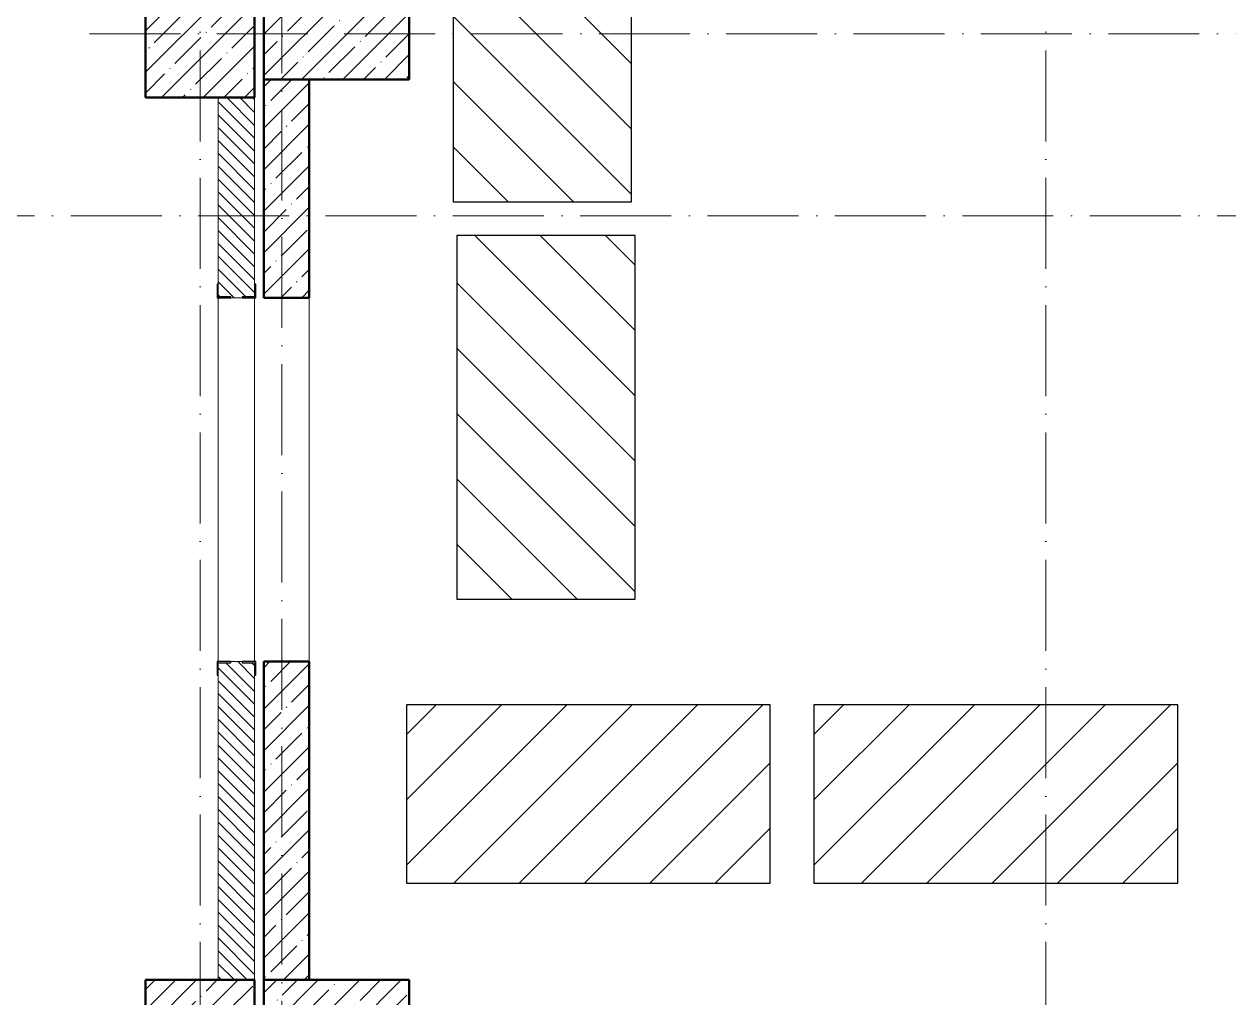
# Model space of a CAD drawing. Header units: millimetres. Extents: x -356862 to 418287, y 0 to 839748.
# Drawn here: x -127632 to -121010, y 529298 to 534651 of the extents above; entities that cross this region are included whole.
import ezdxf

# ---------------------------------------------------------------- set-up
doc = ezdxf.new("R2010")
doc.units = ezdxf.units.MM
doc.linetypes.add('50_200_ШТРИХ_1Т_ш5_п1_п1_', pattern=[700, 500, -100, 0, -100])
for name, color, linetype, lineweight in [('0) строит. леса', 20, 'Continuous', 30), ('A-GENM-____-MCUT', 7, 'Continuous', 25), ('A-GENM-____-OTLN-1', 7, 'Continuous', 25), ('A-WALL-____-MCUT', 7, 'Continuous', 13), ('A-WALL-____-MCUT-2', 7, 'Continuous', 50), ('A-WALL-____-OTLN', 7, 'Continuous', 9), ('A-WALL-____-PATT-1', 7, 'Continuous', 9), ('I-WALL-____-OTLN', 7, 'Continuous', 9), ('S-COLS-____-MCUT', 7, 'Continuous', 50), ('S-COLS-____-OTLN', 7, 'Continuous', 9), ('S-GRID-____-OTLN-1', 7, '50_200_ШТРИХ_1Т_ш5_п1_п1_', 9)]:
    doc.layers.add(name, color=color, linetype=linetype, lineweight=lineweight)

# ---------------------------------------------------------------- blocks, each defined once
blk = doc.blocks.new('BSC_Колонна _Прямоугольная - 500х800-V94-АР1_План отверстий 1 этажа в осях 1-64_Ю-ЯЯ')
at = {"layer": 'S-COLS-____-OTLN'}
h = blk.add_hatch(dxfattribs=at)
h.set_pattern_fill('FP_104', color=256, style=0, pattern_type=2)
h.set_pattern_definition([(315, (-75581.04, 50600), (114.04925, 114.04925), []), (315, (-75581.04, 50485.95), (114.04925, 114.04925), [201.613, -40.323, 3.353, -36.97])])
h.paths.add_polyline_path([(-250, -400), (250, -400), (250, 400), (-250, 400)], flags=0)
at = {"layer": 'S-COLS-____-MCUT'}
for p, q in [((250, 400), (-250, 400)), ((-250, 400), (-250, -400)), ((250, -400), (250, 400)), ((-250, -400), (250, -400))]:
    blk.add_line(p, q, dxfattribs=at)
blk = doc.blocks.new('BSC_Колонна _Прямоугольная - 500х800-V95-АР1_План отверстий 1 этажа в осях 1-64_Ю-ЯЯ')
at = {"layer": 'S-COLS-____-OTLN'}
h = blk.add_hatch(dxfattribs=at)
h.set_pattern_fill('FP_105', color=256, style=0, pattern_type=2)
h.set_pattern_definition([(315, (-70131.04, 50600), (114.04925, 114.04925), []), (315, (-70131.04, 50485.95), (114.04925, 114.04925), [201.613, -40.323, 3.353, -36.97])])
h.paths.add_polyline_path([(-250, -400), (250, -400), (250, 400), (-250, 400)], flags=0)
at = {"layer": 'S-COLS-____-MCUT'}
for p, q in [((250, 400), (-250, 400)), ((-250, 400), (-250, -400)), ((250, -400), (250, 400)), ((-250, -400), (250, -400))]:
    blk.add_line(p, q, dxfattribs=at)
blk = doc.blocks.new('BSC_Колонна _Прямоугольная - 600х600-V105-АР1_План отверстий 1 этажа в осях 1-64_Ю-ЯЯ')
at = {"layer": 'S-COLS-____-OTLN'}
h = blk.add_hatch(dxfattribs=at)
h.set_pattern_fill('FP_116', color=256, style=0, pattern_type=2)
h.set_pattern_definition([(45, (-49850, -75531.04), (-114.04925, 114.04925), []), (45, (-49735.95, -75531.04), (-114.04925, 114.04925), [201.613, -40.323, 3.353, -36.97])])
h.paths.add_polyline_path([(-300, -300), (300, -300), (300, 300), (-300, 300)], flags=0)
at = {"layer": 'S-COLS-____-MCUT'}
for p, q in [((300, 300), (-300, 300)), ((-300, 300), (-300, -300)), ((300, -300), (300, 300)), ((-300, -300), (300, -300))]:
    blk.add_line(p, q, dxfattribs=at)
blk = doc.blocks.new('BSC_Колонна _Прямоугольная - 600х600-V106-АР1_План отверстий 1 этажа в осях 1-64_Ю-ЯЯ')
at = {"layer": 'S-COLS-____-OTLN'}
h = blk.add_hatch(dxfattribs=at)
h.set_pattern_fill('FP_117', color=256, style=0, pattern_type=2)
h.set_pattern_definition([(45, (-49850, -70081.04), (-114.04925, 114.04925), []), (45, (-49735.95, -70081.04), (-114.04925, 114.04925), [201.613, -40.323, 3.353, -36.97])])
h.paths.add_polyline_path([(-300, -300), (300, -300), (300, 300), (-300, 300), (-300, 58.7)], flags=0)
at = {"layer": 'S-COLS-____-MCUT'}
for p, q in [((300, 300), (-300, 300)), ((-300, 300), (-300, -300)), ((300, -300), (300, 300)), ((-300, -300), (300, -300))]:
    blk.add_line(p, q, dxfattribs=at)
blk = doc.blocks.new('Фахверк_СКБ_Уголок - 200_4420-28235837-АР1_План отверстий 1 этажа в осях 1-64_Ю-ЯЯ')
at = {"layer": 'A-GENM-____-MCUT'}
for p, q in [((200, 156), (125, 156)), ((125, 156), (125, 81)), ((131, 81), (131, 150)), ((131, 150), (200, 150)), ((200, 150), (200, 156)), ((125, 81), (131, 81)), ((131, 19), (125, 19)), ((125, 19), (125, -56)), ((131, -50), (131, 19)), ((125, -56), (200, -56)), ((200, -50), (131, -50)), ((200, -56), (200, -50))]:
    blk.add_line(p, q, dxfattribs=at)
blk = doc.blocks.new('154_Стойка_СКБ_Уголок - СМ-2230_200-28216496-АР1_План отверстий 1 этажа в осях 1-64_Ю-ЯЯ')
at = {"layer": 'A-GENM-____-MCUT'}
for p, q in [((125, 156), (125, 81)), ((200, 156), (125, 156)), ((131, 81), (131, 150)), ((131, 150), (200, 150)), ((200, 150), (200, 156)), ((125, 81), (131, 81)), ((131, 19), (125, 19)), ((125, 19), (125, -56)), ((131, -50), (131, 19)), ((125, -56), (200, -56)), ((200, -50), (131, -50)), ((200, -56), (200, -50))]:
    blk.add_line(p, q, dxfattribs=at)

msp = doc.modelspace()

# ---------------------------------------------------------------- hatches: boundary and pattern name
at = {"layer": '0) строит. леса'}
h = msp.add_hatch(dxfattribs=at)
h.set_pattern_fill('ANSI31', color=256, scale=80, angle=-90)
h.set_pattern_definition([(315, (20744.53, 535234.26), (179.60512, 179.60512), [])])
h.paths.add_polyline_path([(-125273.9657, 535674.486), (-125273.9657, 533674.486), (-124293.9657, 533674.486), (-124293.9657, 535674.486)])
h = msp.add_hatch(dxfattribs=at)
h.set_pattern_fill('ANSI31', color=256, scale=80, angle=-90)
h.set_pattern_definition([(315, (20765.55, 533049.57), (179.60512, 179.60512), [])])
h.paths.add_polyline_path([(-125252.9484, 533489.8039), (-125252.9484, 531489.8039), (-124272.9484, 531489.8039), (-124272.9484, 533489.8039)])
h = msp.add_hatch(dxfattribs=at)
h.set_pattern_fill('ANSI31', color=256, scale=80)
h.set_pattern_definition([(45, (-125090.28, 675947.66), (-179.60512, 179.60512), [])])
h.paths.add_polyline_path([(-125530.5063, 529929.1604), (-123530.5063, 529929.1604), (-123530.5063, 530909.1604), (-125530.5063, 530909.1604)])
h = msp.add_hatch(dxfattribs=at)
h.set_pattern_fill('ANSI31', color=256, scale=80)
h.set_pattern_definition([(45, (-122850.42, 675947.66), (-179.60512, 179.60512), [])])
h.paths.add_polyline_path([(-123290.6457, 529929.1604), (-121290.6457, 529929.1604), (-121290.6457, 530909.1604), (-123290.6457, 530909.1604)])
at = {"layer": 'A-WALL-____-PATT-1'}
h = msp.add_hatch(dxfattribs=at)
h.set_pattern_fill('FP_13', color=256, style=0, pattern_type=2)
h.set_pattern_definition([(45, (-176515.07, 459015.94), (-114.04925, 114.04925), []), (45, (-176401.02, 459015.94), (-114.04925, 114.04925), [201.612, -40.322, 3.353, -36.97])])
h.paths.add_polyline_path([(-126315.0675, 529396.983), (-126065.0675, 529396.983), (-126065.0675, 531146.983), (-126315.0675, 531146.983)], flags=0)
h.paths.add_polyline_path([(-126315.0675, 533146.983), (-126065.0675, 533146.983), (-126065.0675, 534346.983), (-126315.0675, 534346.983)], flags=0)
h = msp.add_hatch(dxfattribs=at)
h.set_pattern_fill('FP_6', color=256, style=0, pattern_type=2)
h.set_pattern_definition([(135, (-176515.067, 459015.94), (-35.35534, -35.35534), [])])
h.paths.add_polyline_path([(-126565.0675, 529396.983), (-126365.0675, 529396.983), (-126365.0675, 531140.983), (-126434.0675, 531140.983), (-126434.0675, 531146.983), (-126496.0675, 531146.983), (-126496.0675, 531140.983), (-126565.0675, 531140.983), (-126565.0675, 531071.983)], flags=0)
h.paths.add_polyline_path([(-126434.0675, 533146.983), (-126434.0675, 533152.983), (-126365.0675, 533152.983), (-126365.0675, 534246.983), (-126565.0675, 534246.983), (-126565.0675, 533152.983), (-126496.0675, 533152.983), (-126496.0675, 533146.983)], flags=0)

# ---------------------------------------------------------------- linework, layer by layer
at = {"layer": '0) строит. леса'}
for points in [[(-125273.9657, 535674.486), (-125273.9657, 533674.486), (-124293.9657, 533674.486), (-124293.9657, 535674.486)], [(-125252.9484, 533489.8039), (-125252.9484, 531489.8039), (-124272.9484, 531489.8039), (-124272.9484, 533489.8039)], [(-125530.5063, 529929.1604), (-123530.5063, 529929.1604), (-123530.5063, 530909.1604), (-125530.5063, 530909.1604)], [(-123290.6457, 529929.1604), (-121290.6457, 529929.1604), (-121290.6457, 530909.1604), (-123290.6457, 530909.1604)]]:
    msp.add_lwpolyline(points, close=True, dxfattribs=at)
at = {"layer": 'A-WALL-____-MCUT'}
for p, q in [((-126565.0675, 534246.983), (-126565.0675, 533221.983)), ((-126365.0675, 533221.983), (-126365.0675, 534246.983)), ((-126496.0675, 533146.983), (-126434.0675, 533146.983)), ((-126434.0675, 531146.983), (-126496.0675, 531146.983)), ((-126565.0675, 531071.983), (-126565.0675, 529396.983)), ((-126365.0675, 529396.983), (-126365.0675, 531071.983))]:
    msp.add_line(p, q, dxfattribs=at)
at = {"layer": 'A-WALL-____-MCUT-2'}
for p, q in [((-126315.0675, 534346.983), (-126315.0675, 533146.983)), ((-126065.0675, 533146.983), (-126065.0675, 534346.983)), ((-126315.0675, 533146.983), (-126065.0675, 533146.983)), ((-126065.0675, 531146.983), (-126315.0675, 531146.983)), ((-126315.0675, 531146.983), (-126315.0675, 529396.983)), ((-126065.0675, 529396.983), (-126065.0675, 531146.983))]:
    msp.add_line(p, q, dxfattribs=at)
at = {"layer": 'A-WALL-____-OTLN'}
for p, q in [((-126365.0675, 531146.983), (-126365.0675, 533146.983)), ((-126065.0675, 533146.983), (-126065.0675, 531146.983))]:
    msp.add_line(p, q, dxfattribs=at)
at = {"layer": 'I-WALL-____-OTLN'}
for p, q in [((-126565.0675, 531146.983), (-126565.0675, 533146.983)), ((-126365.0675, 533146.983), (-126365.0675, 531146.983))]:
    msp.add_line(p, q, dxfattribs=at)
at = {"layer": 'S-GRID-____-OTLN-1'}
for p, q in [((-126665.0675, 549908.7924), (-126665.0675, 525691.4247)), ((-122015.0675, 549908.7924), (-122015.0675, 511907.5288)), ((-126215.0675, 549584.1651), (-126215.0675, 525691.4247)), ((-127273.0498, 534596.983), (-72440.6609, 534596.983)), ((-142077.6215, 533596.983), (-72440.6609, 533596.983))]:
    msp.add_line(p, q, dxfattribs=at)

# ---------------------------------------------------------------- block references
at = {"layer": 'A-GENM-____-OTLN-1'}
for name, p, rotation in [('Фахверк_СКБ_Уголок - 200_4420-28235837-АР1_План отверстий 1 этажа в осях 1-64_Ю-ЯЯ', (-126415.0675, 533021.983), 89.99999999999991), ('154_Стойка_СКБ_Уголок - СМ-2230_200-28216496-АР1_План отверстий 1 этажа в осях 1-64_Ю-ЯЯ', (-126515.0675, 531271.983), 269.9999999999999)]:
    msp.add_blockref(name, p, dxfattribs=dict(at, rotation=rotation))
at = {"layer": 'S-COLS-____-OTLN'}
for name, p in [('BSC_Колонна _Прямоугольная - 600х600-V105-АР1_План отверстий 1 этажа в осях 1-64_Ю-ЯЯ', (-126665.0675, 534546.983)), ('BSC_Колонна _Прямоугольная - 600х600-V106-АР1_План отверстий 1 этажа в осях 1-64_Ю-ЯЯ', (-126665.0675, 529096.983))]:
    msp.add_blockref(name, p, dxfattribs=at)
at = {"layer": 'S-COLS-____-OTLN', "rotation": 89.9999999999999}
for name, p in [('BSC_Колонна _Прямоугольная - 500х800-V94-АР1_План отверстий 1 этажа в осях 1-64_Ю-ЯЯ', (-125915.0675, 534596.983)), ('BSC_Колонна _Прямоугольная - 500х800-V95-АР1_План отверстий 1 этажа в осях 1-64_Ю-ЯЯ', (-125915.0675, 529146.983))]:
    msp.add_blockref(name, p, dxfattribs=at)

doc.saveas('drawing.dxf')
